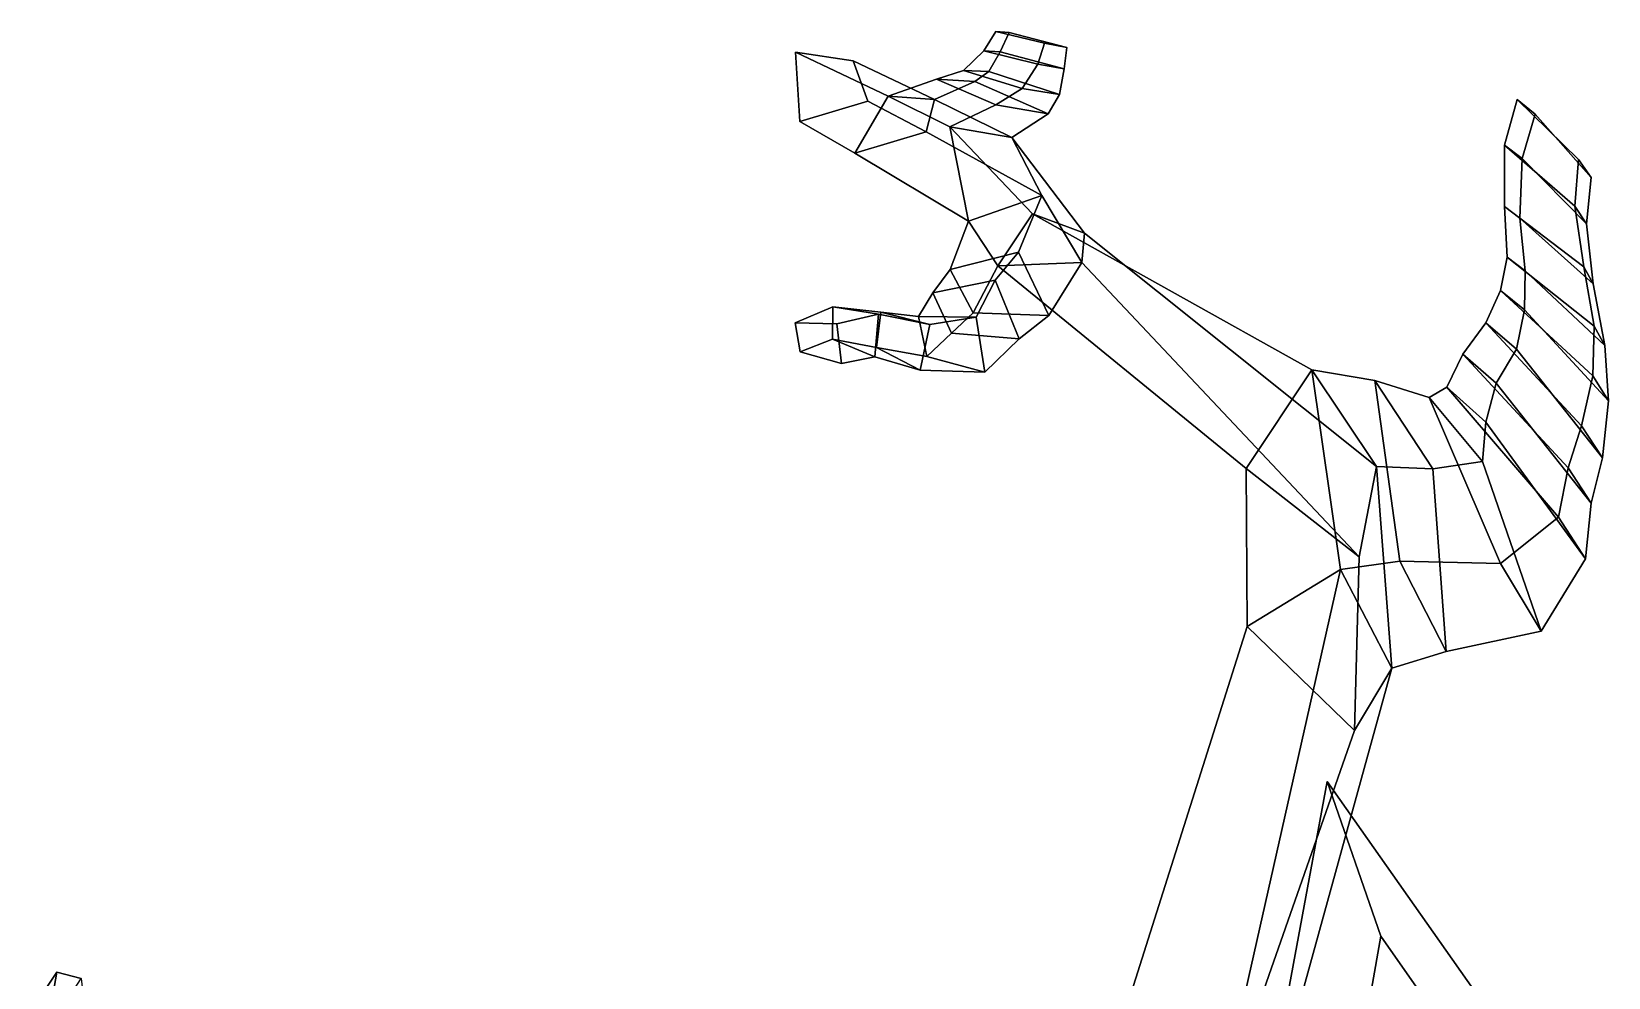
# Model space of a CAD drawing. Extents: x -145 to 84, y -151 to 364.
# Drawn here: x -116.5 to 5.9, y 290.4 to 363.8 of the extents above; entities that cross this region are included whole.
import ezdxf

# ---------------------------------------------------------------- set-up
doc = ezdxf.new("R2010")
doc.units = 0

msp = doc.modelspace()

# ---------------------------------------------------------------- linework, layer by layer
for points in [[(-38.401093, 361.270569, 183.965881), (-37.883194, 362.89447, 180.11026), (-41.658791, 363.793152, 180.494766), (-42.586548, 362.303619, 184.257904)], [(-42.586548, 362.303619, 184.257904), (-41.658791, 363.793152, 180.494766), (-40.636444, 363.716431, 178.103943), (-41.338974, 362.227875, 181.637848)], [(-36.168556, 362.555115, 177.299637), (-40.636444, 363.716431, 178.103943), (-41.658791, 363.793152, 180.494766), (-37.883194, 362.89447, 180.11026)], [(-41.338974, 362.227875, 181.637848), (-40.636444, 363.716431, 178.103943), (-36.168556, 362.555115, 177.299637), (-36.370197, 360.895264, 180.902618)], [(-57.209396, 362.201935, 188.725815), (-52.739746, 361.524475, 187.357483), (-51.609909, 358.399811, 186.522003), (-56.867954, 356.816132, 188.086014)], [(-50.028374, 358.768646, 191.653244), (-57.209396, 362.201935, 188.725815), (-56.867954, 356.816132, 188.086014), (-52.61097, 354.3526, 189.770981)], [(-50.028374, 358.768646, 191.653244), (-46.42503, 358.520447, 189.298279), (-52.739746, 361.524475, 187.357483), (-57.209396, 362.201935, 188.725815)], [(-39.624702, 359.364105, 188.287827), (-38.401093, 361.270569, 183.965881), (-42.586548, 362.303619, 184.257904), (-44.175438, 360.769623, 187.926178)], [(-44.175438, 360.769623, 187.926178), (-42.586548, 362.303619, 184.257904), (-41.338974, 362.227875, 181.637848), (-42.208443, 360.682281, 185.260757)], [(-42.208443, 360.682281, 185.260757), (-41.338974, 362.227875, 181.637848), (-36.370197, 360.895264, 180.902618), (-36.7215, 358.898407, 185.256912)], [(-36.370197, 360.895264, 180.902618), (-36.168556, 362.555115, 177.299637), (-37.883194, 362.89447, 180.11026), (-38.401093, 361.270569, 183.965881)], [(-46.42503, 358.520447, 189.298279), (-47.078739, 356.011017, 187.741486), (-51.609909, 358.399811, 186.522003), (-52.739746, 361.524475, 187.357483)], [(-36.7215, 358.898407, 185.256912), (-36.370197, 360.895264, 180.902618), (-38.401093, 361.270569, 183.965881), (-39.624702, 359.364105, 188.287827)], [(-45.230873, 356.394897, 193.626785), (-41.656738, 358.101776, 190.708862), (-46.269798, 360.094116, 189.312576), (-50.028374, 358.768646, 191.653244)], [(-50.028374, 358.768646, 191.653244), (-46.269798, 360.094116, 189.312576), (-43.292843, 359.906372, 186.904526), (-46.42503, 358.520447, 189.298279)], [(-46.42503, 358.520447, 189.298279), (-43.292843, 359.906372, 186.904526), (-37.594772, 357.414032, 188.107224), (-40.429108, 355.559692, 191.159271)], [(-41.656738, 358.101776, 190.708862), (-39.624702, 359.364105, 188.287827), (-44.175438, 360.769623, 187.926178), (-46.269798, 360.094116, 189.312576)], [(-46.269798, 360.094116, 189.312576), (-44.175438, 360.769623, 187.926178), (-42.208443, 360.682281, 185.260757), (-43.292843, 359.906372, 186.904526)], [(-43.292843, 359.906372, 186.904526), (-42.208443, 360.682281, 185.260757), (-36.7215, 358.898407, 185.256912), (-37.594772, 357.414032, 188.107224)], [(-43.791931, 349.063019, 193.314331), (-45.230873, 356.394897, 193.626785), (-50.028374, 358.768646, 191.653244), (-52.61097, 354.3526, 189.770981)], [(-38.09042, 351.077789, 190.195557), (-47.078739, 356.011017, 187.741486), (-46.42503, 358.520447, 189.298279), (-40.429108, 355.559692, 191.159271)], [(-37.594772, 357.414032, 188.107224), (-36.7215, 358.898407, 185.256912), (-39.624702, 359.364105, 188.287827), (-41.656738, 358.101776, 190.708862)], [(3.257253, 350.233032, 181.931717), (3.534431, 353.869751, 179.4272), (-1.220804, 358.520691, 180.188141), (-2.191227, 354.985229, 183.090546)], [(-2.191227, 354.985229, 183.090546), (-1.220804, 358.520691, 180.188141), (0.173957, 357.388702, 177.577469), (-0.840247, 353.942902, 180.128036)], [(3.534431, 353.869751, 179.4272), (4.515545, 352.475128, 176.508102), (0.173957, 357.388702, 177.577469), (-1.220804, 358.520691, 180.188141)], [(-52.61097, 354.3526, 189.770981), (-56.867954, 356.816132, 188.086014), (-51.609909, 358.399811, 186.522003), (-47.078739, 356.011017, 187.741486)], [(-40.429108, 355.559692, 191.159271), (-37.594772, 357.414032, 188.107224), (-41.656738, 358.101776, 190.708862), (-45.230873, 356.394897, 193.626785)], [(-0.840247, 353.942902, 180.128036), (0.173957, 357.388702, 177.577469), (4.515545, 352.475128, 176.508102), (4.152372, 348.86319, 178.647675)], [(-38.830856, 349.632538, 196.450256), (-45.230873, 356.394897, 193.626785), (-43.791931, 349.063019, 193.314331), (-41.523941, 345.614288, 194.861572)], [(-38.830856, 349.632538, 196.450256), (-34.792301, 348.147949, 192.987656), (-40.429108, 355.559692, 191.159271), (-45.230873, 356.394897, 193.626785)], [(-43.791931, 349.063019, 193.314331), (-52.61097, 354.3526, 189.770981), (-47.078739, 356.011017, 187.741486), (-38.09042, 351.077789, 190.195557)], [(-34.792301, 348.147949, 192.987656), (-34.998318, 345.861755, 191.325943), (-38.09042, 351.077789, 190.195557), (-40.429108, 355.559692, 191.159271)], [(3.964723, 345.519012, 184.784454), (3.257253, 350.233032, 181.931717), (-2.191227, 354.985229, 183.090546), (-2.214362, 350.211731, 186.49733)], [(-2.214362, 350.211731, 186.49733), (-2.191227, 354.985229, 183.090546), (-0.840247, 353.942902, 180.128036), (-1.00257, 349.317413, 183.139877)], [(-1.00257, 349.317413, 183.139877), (-0.840247, 353.942902, 180.128036), (4.152372, 348.86319, 178.647675), (4.681122, 344.2146, 181.097336)], [(4.152372, 348.86319, 178.647675), (4.515545, 352.475128, 176.508102), (3.534431, 353.869751, 179.4272), (3.257253, 350.233032, 181.931717)], [(-38.09042, 351.077789, 190.195557), (-39.906868, 346.67868, 188.320496), (-45.203869, 345.314545, 191.197906), (-43.791931, 349.063019, 193.314331)], [(-34.998318, 345.861755, 191.325943), (-37.548523, 341.744019, 189.103928), (-39.906868, 346.67868, 188.320496), (-38.09042, 351.077789, 190.195557)], [(4.760288, 340.924561, 187.547729), (3.964723, 345.519012, 184.784454), (-2.214362, 350.211731, 186.49733), (-1.998214, 346.277252, 189.325836)], [(-1.998214, 346.277252, 189.325836), (-2.214362, 350.211731, 186.49733), (-1.00257, 349.317413, 183.139877), (-0.603765, 345.222992, 185.614929)], [(4.681122, 344.2146, 181.097336), (4.152372, 348.86319, 178.647675), (3.257253, 350.233032, 181.931717), (3.964723, 345.519012, 184.784454)], [(-43.791931, 349.063019, 193.314331), (-45.203869, 345.314545, 191.197906), (-43.415039, 341.974609, 192.420578), (-41.523941, 345.614288, 194.861572)], [(-17.154545, 337.531525, 204.196701), (-38.830856, 349.632538, 196.450256), (-41.523941, 345.614288, 194.861572), (-22.235655, 329.88501, 204.893051)], [(-12.127224, 330.031342, 199.40239), (-34.792301, 348.147949, 192.987656), (-38.830856, 349.632538, 196.450256), (-17.154545, 337.531525, 204.196701)], [(-0.603765, 345.222992, 185.614929), (-1.00257, 349.317413, 183.139877), (4.681122, 344.2146, 181.097336), (5.595669, 339.42337, 183.466248)], [(-12.127224, 330.031342, 199.40239), (-13.483819, 323.028992, 198.187912), (-34.998318, 345.861755, 191.325943), (-34.792301, 348.147949, 192.987656)], [(-39.906868, 346.67868, 188.320496), (-41.716091, 344.489594, 187.16008), (-46.556667, 343.519531, 189.799744), (-45.203869, 345.314545, 191.197906)], [(-37.548523, 341.744019, 189.103928), (-39.85804, 339.941925, 187.723434), (-41.716091, 344.489594, 187.16008), (-39.906868, 346.67868, 188.320496)], [(4.651094, 337.078339, 190.188232), (4.760288, 340.924561, 187.547729), (-1.998214, 346.277252, 189.325836), (-2.514329, 343.699829, 191.585281)], [(-2.514329, 343.699829, 191.585281), (-1.998214, 346.277252, 189.325836), (-0.603765, 345.222992, 185.614929), (-0.657724, 342.203613, 187.563049)], [(-45.203869, 345.314545, 191.197906), (-46.556667, 343.519531, 189.799744), (-45.109272, 340.395721, 190.796158), (-43.415039, 341.974609, 192.420578)], [(-41.523941, 345.614288, 194.861572), (-43.415039, 341.974609, 192.420578), (-37.548523, 341.744019, 189.103928), (-34.998318, 345.861755, 191.325943)], [(-13.483819, 323.028992, 198.187912), (-22.235655, 329.88501, 204.893051), (-41.523941, 345.614288, 194.861572), (-34.998318, 345.861755, 191.325943)], [(-0.657724, 342.203613, 187.563049), (-0.603765, 345.222992, 185.614929), (5.595669, 339.42337, 183.466248), (5.864353, 335.1362, 185.723206)], [(5.595669, 339.42337, 183.466248), (4.681122, 344.2146, 181.097336), (3.964723, 345.519012, 184.784454), (4.760288, 340.924561, 187.547729)], [(-41.716091, 344.489594, 187.16008), (-43.188866, 341.630493, 185.891815), (-47.662689, 341.664948, 188.511612), (-46.556667, 343.519531, 189.799744)], [(-39.85804, 339.941925, 187.723434), (-42.529266, 337.349854, 185.907944), (-43.188866, 341.630493, 185.891815), (-41.716091, 344.489594, 187.16008)], [(-46.556667, 343.519531, 189.799744), (-47.662689, 341.664948, 188.511612), (-47.011559, 338.573029, 189.03801), (-45.109272, 340.395721, 190.796158)], [(3.776738, 333.189941, 193.171768), (4.651094, 337.078339, 190.188232), (-2.514329, 343.699829, 191.585281), (-3.643111, 341.189636, 194.072327)], [(-3.643111, 341.189636, 194.072327), (-2.514329, 343.699829, 191.585281), (-0.657724, 342.203613, 187.563049), (-1.280307, 339.147095, 189.74939)], [(-50.780876, 341.857971, 183.214462), (-53.996723, 341.118195, 181.805725), (-57.236736, 341.186646, 183.751526), (-54.304321, 342.439606, 185.57988)], [(-54.304321, 342.439606, 185.57988), (-57.236736, 341.186646, 183.751526), (-56.85461, 338.936981, 184.078537), (-54.333134, 339.929352, 185.744507)], [(-50.588402, 342.009888, 187.191116), (-54.304321, 342.439606, 185.57988), (-54.333134, 339.929352, 185.744507), (-50.929325, 339.277832, 187.26915)], [(-46.778393, 341.05011, 184.424026), (-50.780876, 341.857971, 183.214462), (-54.304321, 342.439606, 185.57988), (-50.588402, 342.009888, 187.191116)], [(-51.059711, 338.543152, 182.897186), (-53.651623, 338.03891, 181.742828), (-53.996723, 341.118195, 181.805725), (-50.780876, 341.857971, 183.214462)], [(-47.525299, 337.52298, 183.947937), (-51.059711, 338.543152, 182.897186), (-50.780876, 341.857971, 183.214462), (-46.778393, 341.05011, 184.424026)], [(-47.662689, 341.664948, 188.511612), (-50.588402, 342.009888, 187.191116), (-50.929325, 339.277832, 187.26915), (-47.011559, 338.573029, 189.03801)], [(-43.188866, 341.630493, 185.891815), (-46.778393, 341.05011, 184.424026), (-50.588402, 342.009888, 187.191116), (-47.662689, 341.664948, 188.511612)], [(-42.529266, 337.349854, 185.907944), (-47.525299, 337.52298, 183.947937), (-46.778393, 341.05011, 184.424026), (-43.188866, 341.630493, 185.891815)], [(-43.415039, 341.974609, 192.420578), (-45.109272, 340.395721, 190.796158), (-39.85804, 339.941925, 187.723434), (-37.548523, 341.744019, 189.103928)], [(-1.280307, 339.147095, 189.74939), (-0.657724, 342.203613, 187.563049), (5.864353, 335.1362, 185.723206), (5.407629, 330.707397, 188.320755)], [(-53.651623, 338.03891, 181.742828), (-56.85461, 338.936981, 184.078537), (-57.236736, 341.186646, 183.751526), (-53.996723, 341.118195, 181.805725)], [(-45.109272, 340.395721, 190.796158), (-47.011559, 338.573029, 189.03801), (-42.529266, 337.349854, 185.907944), (-39.85804, 339.941925, 187.723434)], [(2.726069, 329.930267, 195.832382), (3.776738, 333.189941, 193.171768), (-3.643111, 341.189636, 194.072327), (-5.446861, 338.751556, 196.808197)], [(-5.446861, 338.751556, 196.808197), (-3.643111, 341.189636, 194.072327), (-1.280307, 339.147095, 189.74939), (-2.842676, 336.5065, 192.012421)], [(5.864353, 335.1362, 185.723206), (5.595669, 339.42337, 183.466248), (4.760288, 340.924561, 187.547729), (4.651094, 337.078339, 190.188232)], [(-54.333134, 339.929352, 185.744507), (-56.85461, 338.936981, 184.078537), (-53.651623, 338.03891, 181.742828), (-51.059711, 338.543152, 182.897186)], [(-50.929325, 339.277832, 187.26915), (-54.333134, 339.929352, 185.744507), (-51.059711, 338.543152, 182.897186), (-47.525299, 337.52298, 183.947937)], [(-47.011559, 338.573029, 189.03801), (-50.929325, 339.277832, 187.26915), (-47.525299, 337.52298, 183.947937), (-42.529266, 337.349854, 185.907944)], [(-2.842676, 336.5065, 192.012421), (-1.280307, 339.147095, 189.74939), (5.407629, 330.707397, 188.320755), (4.510222, 327.187378, 190.45195)], [(1.976655, 326.097717, 198.782745), (2.726069, 329.930267, 195.832382), (-5.446861, 338.751556, 196.808197), (-6.685314, 336.183289, 199.485107)], [(-6.685314, 336.183289, 199.485107), (-5.446861, 338.751556, 196.808197), (-2.842676, 336.5065, 192.012421), (-3.659278, 333.480377, 194.257675)], [(-14.912747, 322.040283, 208.136414), (-17.154545, 337.531525, 204.196701), (-22.235655, 329.88501, 204.893051), (-22.156126, 317.625153, 208.180832)], [(-14.912747, 322.040283, 208.136414), (-10.314656, 322.677368, 205.91333), (-12.263746, 336.710907, 202.349609), (-17.154545, 337.531525, 204.196701)], [(-17.154545, 337.531525, 204.196701), (-12.263746, 336.710907, 202.349609), (-7.75767, 329.844849, 198.042007), (-12.127224, 330.031342, 199.40239)], [(-10.314656, 322.677368, 205.91333), (-2.511525, 322.51828, 203.009506), (-8.052352, 335.390839, 201.092865), (-12.263746, 336.710907, 202.349609)], [(-12.263746, 336.710907, 202.349609), (-8.052352, 335.390839, 201.092865), (-3.912165, 330.42569, 196.317902), (-7.75767, 329.844849, 198.042007)], [(-3.659278, 333.480377, 194.257675), (-2.842676, 336.5065, 192.012421), (4.510222, 327.187378, 190.45195), (4.078514, 322.866699, 192.887054)], [(5.407629, 330.707397, 188.320755), (5.864353, 335.1362, 185.723206), (4.651094, 337.078339, 190.188232), (3.776738, 333.189941, 193.171768)], [(-2.511525, 322.51828, 203.009506), (1.976655, 326.097717, 198.782745), (-6.685314, 336.183289, 199.485107), (-8.052352, 335.390839, 201.092865)], [(-8.052352, 335.390839, 201.092865), (-6.685314, 336.183289, 199.485107), (-3.659278, 333.480377, 194.257675), (-3.912165, 330.42569, 196.317902)], [(-3.912165, 330.42569, 196.317902), (-3.659278, 333.480377, 194.257675), (4.078514, 322.866699, 192.887054), (0.65475, 317.254517, 197.314056)], [(4.510222, 327.187378, 190.45195), (5.407629, 330.707397, 188.320755), (3.776738, 333.189941, 193.171768), (2.726069, 329.930267, 195.832382)], [(-7.75767, 329.844849, 198.042007), (-3.912165, 330.42569, 196.317902), (0.65475, 317.254517, 197.314056), (-6.724673, 315.679199, 200.458694)], [(-22.156126, 317.625153, 208.180832), (-22.235655, 329.88501, 204.893051), (-13.483819, 323.028992, 198.187912), (-13.828407, 309.544403, 200.1819)], [(-10.936101, 314.39032, 202.078445), (-13.828407, 309.544403, 200.1819), (-13.483819, 323.028992, 198.187912), (-12.127224, 330.031342, 199.40239)], [(-12.127224, 330.031342, 199.40239), (-7.75767, 329.844849, 198.042007), (-6.724673, 315.679199, 200.458694), (-10.936101, 314.39032, 202.078445)], [(4.078514, 322.866699, 192.887054), (4.510222, 327.187378, 190.45195), (2.726069, 329.930267, 195.832382), (1.976655, 326.097717, 198.782745)], [(0.65475, 317.254517, 197.314056), (4.078514, 322.866699, 192.887054), (1.976655, 326.097717, 198.782745), (-2.511525, 322.51828, 203.009506)], [(-39.966473, 261.395996, 216.26712), (-27.915178, 264.390961, 216.144867), (-14.912747, 322.040283, 208.136414), (-22.156126, 317.625153, 208.180832)], [(-27.915178, 264.390961, 216.144867), (-27.028913, 256.014587, 207.362335), (-10.936101, 314.39032, 202.078445), (-14.912747, 322.040283, 208.136414)], [(-10.936101, 314.39032, 202.078445), (-6.724673, 315.679199, 200.458694), (-10.314656, 322.677368, 205.91333), (-14.912747, 322.040283, 208.136414)], [(-6.724673, 315.679199, 200.458694), (0.65475, 317.254517, 197.314056), (-2.511525, 322.51828, 203.009506), (-10.314656, 322.677368, 205.91333)], [(-39.966473, 261.395996, 216.26712), (-22.156126, 317.625153, 208.180832), (-13.828407, 309.544403, 200.1819), (-33.591049, 253.014435, 204.216492)], [(-27.028913, 256.014587, 207.362335), (-33.591049, 253.014435, 204.216492), (-13.828407, 309.544403, 200.1819), (-10.936101, 314.39032, 202.078445)], [(-11.784504, 293.580505, 206.96315), (-18.888695, 253.328079, 204.243912), (-21.243214, 277.062775, 227.635773), (-15.968771, 305.584991, 214.296143)], [(-4.126822, 288.759857, 210.91185), (-15.968771, 305.584991, 214.296143), (-21.243214, 277.062775, 227.635773), (-0.22027, 244.299545, 222.099945)], [(-15.968771, 305.584991, 214.296143), (-4.126822, 288.759857, 210.91185), (-7.767968, 287.828491, 205.850845), (-11.784504, 293.580505, 206.96315)], [(-7.767968, 287.828491, 205.850845), (-11.893986, 242.176712, 202.527786), (-18.888695, 253.328079, 204.243912), (-11.784504, 293.580505, 206.96315)], [(-116.480797, 285.113373, 176.82402), (-116.415298, 287.971222, 179.366837), (-114.517479, 290.801605, 177.989639), (-114.972244, 288.136871, 175.808899)], [(-116.415298, 287.971222, 179.366837), (-114.200264, 287.868958, 179.8479), (-112.620041, 290.308258, 178.557739), (-114.517479, 290.801605, 177.989639)], [(-112.314613, 287.668304, 176.098129), (-114.972244, 288.136871, 175.808899), (-114.517479, 290.801605, 177.989639), (-112.620041, 290.308258, 178.557739)]]:
    msp.add_3dface(points)

doc.saveas('drawing.dxf')
